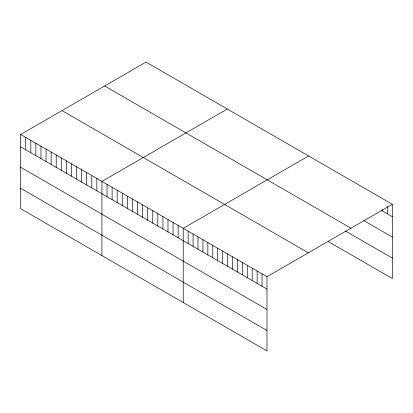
<?xml version="1.0" encoding="UTF-8"?>
<svg xmlns="http://www.w3.org/2000/svg" width="413" height="413" viewBox="0 0 413 413"><rect width="100%" height="100%" fill="white"/><g stroke="black" fill="none" stroke-linecap="round" stroke-linejoin="round"><path stroke-width="0.62" d="M20.65 134.473L266.979 276.689L266.979 350.911L20.65 208.694L20.65 134.473L146.021 62.089L392.35 204.306L392.35 278.527L328.304 241.553M227.31 109.022L101.939 181.405L101.939 255.626M308.599 155.949L183.227 228.337L183.227 302.559M266.979 276.689L392.35 204.306M381.4 210.356L392.35 216.675M363.884 220.65L392.35 237.088M104.649 85.976L350.978 228.193M345.273 230.939L392.35 258.115M62.022 110.586L308.351 252.802M20.65 146.842L266.979 289.059M20.65 167.255L266.979 309.471M20.65 188.287L266.979 330.498M387.425 206.407L387.425 213.831M382.495 209.747L382.495 210.986M262.048 273.845L262.048 286.214M257.123 271L257.123 283.37M252.198 268.156L252.198 280.525M247.268 265.311L247.268 277.681M242.343 262.467L242.343 274.836M237.418 259.622L237.418 271.991M232.488 256.778L232.488 269.147M227.563 253.933L227.563 266.302M222.638 251.089L222.638 263.458M217.713 248.244L217.713 260.613M212.783 245.399L212.783 257.774M207.858 242.555L207.858 254.929M202.933 239.71L202.933 252.085M198.003 236.866L198.003 249.24M193.077 234.021L193.077 246.396M188.152 231.177L188.152 243.551M178.142 225.4L178.142 237.774M173.062 222.468L173.062 234.837M167.983 219.535L167.983 231.905M162.903 216.603L162.903 228.972M157.823 213.671L157.823 226.04M152.743 210.738L152.743 223.108M147.663 207.801L147.663 220.175M142.583 204.869L142.583 217.238M137.503 201.936L137.503 214.306M132.418 199.004L132.418 211.373M127.338 196.072L127.338 208.441M122.258 193.134L122.258 205.509M117.178 190.202L117.178 202.576M112.099 187.27L112.099 199.639M107.019 184.337L107.019 196.707M96.859 178.473L96.859 190.842M91.779 175.535L91.779 187.91M86.694 172.603L86.694 184.978M81.614 169.671L81.614 182.04M76.534 166.738L76.534 179.108M71.454 163.806L71.454 176.175M66.374 160.874L66.374 173.243M61.294 157.936L61.294 170.311M56.214 155.004L56.214 167.373M51.135 152.072L51.135 164.441M46.055 149.139L46.055 161.509M40.97 146.207L40.97 158.577M35.89 143.275L35.89 155.644M30.81 140.337L30.81 152.712M25.73 137.405L25.73 149.774"/></g></svg>
